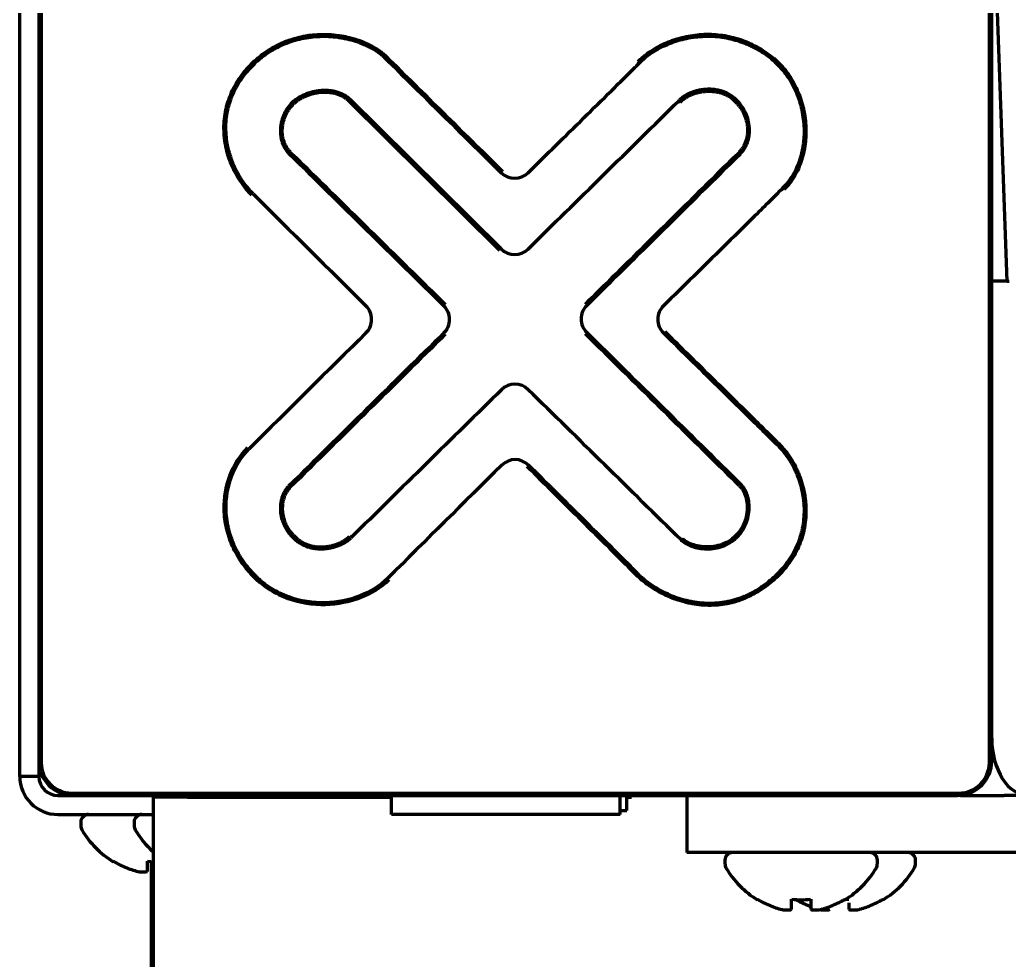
# Model space of a CAD drawing. Header units: inches. Extents: x -3077 to 7201, y 316 to 5463.
# Drawn here: x 2818.9 to 2870.8, y 2025.1 to 2074.5 of the extents above; entities that cross this region are included whole.
import ezdxf

# ---------------------------------------------------------------- set-up
doc = ezdxf.new("R2010")
doc.units = ezdxf.units.IN

msp = doc.modelspace()

# ---------------------------------------------------------------- linework, layer by layer
at = {"linetype": 'Continuous', "lineweight": 70}
for p, q in [((2818.852, 2037.052), (2818.852, 2083.41)), ((2819.852, 2081.956), (2819.852, 2035.556)), ((2819.977, 2082.031), (2819.977, 2035.481)), ((2869.727, 2035.481), (2869.727, 2082.031)), ((2869.852, 2035.556), (2869.852, 2081.956)), ((2870.655, 2060.756), (2869.918, 2081.86)), ((2858.276, 2072.441), (2858.338, 2072.519)), ((2838.096, 2072.395), (2838.167, 2072.465)), ((2851.366, 2072.218), (2851.295, 2072.288)), ((2833.144, 2070.131), (2833.215, 2070.06)), ((2836.163, 2070.316), (2836.093, 2070.243)), ((2844.045, 2062.376), (2836.093, 2070.243)), ((2844.116, 2062.447), (2836.163, 2070.316)), ((2853.437, 2070.234), (2853.509, 2070.164)), ((2856.428, 2070.303), (2856.358, 2070.231)), ((2832.991, 2067.451), (2833.061, 2067.522)), ((2856.66, 2067.451), (2856.59, 2067.522)), ((2831.092, 2065.346), (2831.022, 2065.275)), ((2858.881, 2065.634), (2858.951, 2065.564)), ((2870.655, 2060.756), (2869.852, 2060.756)), ((2870.655, 2060.756), (2870.768, 2060.756)), ((2852.628, 2058.037), (2852.698, 2058.109)), ((2858.696, 2052.062), (2858.767, 2052.133)), ((2845.548, 2051.097), (2845.478, 2051.026)), ((2832.959, 2049.988), (2833.03, 2049.917)), ((2856.69, 2050.081), (2856.619, 2050.01)), ((2833.207, 2047.278), (2833.277, 2047.349)), ((2836.224, 2047.278), (2836.153, 2047.349)), ((2853.549, 2047.171), (2853.619, 2047.242)), ((2853.643, 2047.218), (2853.575, 2047.145)), ((2838.214, 2045.072), (2838.143, 2045.142)), ((2851.265, 2045.41), (2851.193, 2045.34)), ((2818.852, 2036.325), (2818.852, 2037.052)), ((2818.852, 2035.756), (2818.852, 2036.325)), ((2818.852, 2034.756), (2818.852, 2035.756)), ((2819.852, 2035.556), (2819.852, 2034.756)), ((2819.852, 2034.756), (2818.852, 2034.756)), ((2820.852, 2033.756), (2832.852, 2033.756)), ((2821.577, 2033.881), (2868.127, 2033.881)), ((2821.652, 2033.756), (2868.052, 2033.756)), ((2824.299, 2033.756), (2824.299, 2033.756)), ((2827.652, 2033.656), (2825.852, 2033.656)), ((2825.852, 2033.656), (2825.852, 1953.206)), ((2827.099, 2033.756), (2827.099, 2033.756)), ((2827.652, 2033.656), (2838.352, 2033.656)), ((2830.606, 2033.756), (2830.606, 2033.756)), ((2834.852, 2033.756), (2832.852, 2033.756)), ((2834.852, 2033.756), (2834.852, 2033.656)), ((2838.352, 2032.756), (2838.352, 2033.756)), ((2850.352, 2032.756), (2850.352, 2033.756)), ((2850.702, 2032.956), (2850.702, 2033.756)), ((2850.702, 2033.656), (2850.952, 2033.656)), ((2850.952, 2033.656), (2850.952, 2033.756)), ((2853.852, 2033.756), (2853.852, 2030.756)), ((2868.213, 2033.756), (2870.511, 2033.756)), ((2871.781, 2033.756), (2870.511, 2033.756)), ((2820.852, 2032.756), (2825.852, 2032.756)), ((2850.352, 2032.756), (2838.352, 2032.756)), ((2850.352, 2032.956), (2850.702, 2032.956)), ((2822.052, 2032.356), (2822.052, 2032.156)), ((2824.852, 2032.356), (2824.852, 2032.156)), ((2856.852, 2030.756), (2853.852, 2030.756)), ((2868.213, 2030.756), (2856.852, 2030.756)), ((2870.511, 2030.756), (2868.213, 2030.756)), ((2887.851, 2030.756), (2870.511, 2030.756)), ((2823.752, 2030.278), (2823.752, 2030.311)), ((2825.552, 2030.311), (2825.75, 2030.29)), ((2825.752, 2030.31), (2825.752, 1953.256)), ((2855.852, 2030.356), (2855.852, 2030.156)), ((2863.852, 2030.156), (2863.852, 2030.356)), ((2865.852, 2030.156), (2865.852, 2030.356)), ((2857.552, 2028.278), (2857.552, 2028.311)), ((2862.152, 2028.311), (2862.152, 2028.278)), ((2862.154, 2028.29), (2862.352, 2028.311)), ((2864.152, 2028.311), (2864.152, 2028.278))]:
    msp.add_line(p, q, dxfattribs=at)
for centre, radius, start, end in [((4265.449, 3511.595), 2026.977, 225.23677, 225.47603), ((4265.449, 3511.595), 2026.877, 225.236811, 225.47603), ((-1460.75, 6447.435), 6145.901, 314.481055, 314.584597), ((6062.845, 5341.064), 4598.751, 225.385511, 225.52738), ((6062.845, 5341.064), 4598.651, 225.38552, 225.52738), ((-2797.813, 7778.538), 8036.665, 314.633821, 314.714601), ((-2797.813, 7778.538), 8036.765, 314.633821, 314.714601), ((2844.819, 2067.161), 1, 225.476, 314.4864), ((4839.082, 4081.026), 2845.169, 225.109511, 225.277687), ((2844.819, 2063.158), 1, 225.3071, 314.4811), ((2836.314, 2058.751), 1, 314.7305, 45.2777), ((2840.405, 2058.749), 1, 314.6169, 45.5274), ((2849.305, 2058.773), 1, 134.6338, 225.4217), ((2853.329, 2058.751), 1, 134.4807, 225.5483), ((5081.894, -208.057), 3189.776, 134.730473, 134.885454), ((9598.996, -4790.825), 9621.641, 134.61693, 134.685132), ((9598.996, -4790.825), 9621.541, 134.61693, 134.685132), ((-3764.197, -4652.809), 9421.412, 45.352632, 45.42172), ((-3764.197, -4652.809), 9421.512, 45.352629, 45.42172), ((8287.433, -3486.266), 7767.612, 134.488725, 134.570552), ((2844.832, 2054.345), 1, 45.5065, 134.4887), ((-2542.415, -3429.005), 7687.973, 45.422706, 45.506515), ((2844.844, 2050.387), 1, 45.2645, 134.7135), ((4880.807, -6.038), 2894.791, 134.713518, 134.88081), ((2821.652, 2035.556), 1.8, 180, 270), ((2821.577, 2035.481), 1.6, 180, 270), ((2868.052, 2035.556), 1.8, 270, 0), ((2868.127, 2035.481), 1.6, 270, 0), ((2820.852, 2034.756), 2, 180, 270), ((2820.852, 2034.756), 1, 180, 270), ((2822.452, 2032.356), 0.4, 90, 180), ((2825.252, 2032.356), 0.4, 90, 180), ((2822.452, 2032.156), 0.4, 180, 210.3012), ((2825.252, 2032.156), 0.4, 180, 210.3012), ((2826.251, 2034.376), 4.8, 210.3012, 238.6273), ((2829.051, 2034.376), 4.8, 210.3012, 228.2068), ((2856.252, 2030.356), 0.4, 90, 180), ((2863.452, 2030.356), 0.4, 0, 90), ((2865.452, 2030.356), 0.4, 0, 90), ((2856.252, 2030.156), 0.4, 180, 210.3012), ((2860.051, 2032.376), 4.8, 210.3012, 238.6273), ((2859.653, 2032.376), 4.8, 301.3727, 329.6988), ((2863.452, 2030.156), 0.4, 329.6988, 0), ((2861.653, 2032.376), 4.8, 301.3727, 329.6988), ((2865.452, 2030.156), 0.4, 329.6988, 0)]:
    msp.add_arc(centre, radius, start, end, dxfattribs=at)
msp.add_ellipse((2871.781, 2036.756), major_axis=(0, -3), ratio=0.642788, start_param=4.712389, end_param=6.283185, dxfattribs=at)
for points, knots in [([(2831.022, 2065.275), (2830.993, 2065.304), (2830.964, 2065.334), (2830.908, 2065.393), (2830.825, 2065.483), (2830.746, 2065.576), (2830.593, 2065.765), (2830.498, 2065.895), (2830.321, 2066.165), (2830.239, 2066.304), (2830.125, 2066.518), (2830.088, 2066.591), (2830.036, 2066.702), (2830.019, 2066.739), (2829.986, 2066.813), (2829.97, 2066.851), (2829.892, 2067.039), (2829.837, 2067.191), (2829.741, 2067.5), (2829.7, 2067.657), (2829.651, 2067.895), (2829.637, 2067.975), (2829.618, 2068.095), (2829.612, 2068.136), (2829.601, 2068.216), (2829.596, 2068.257), (2829.575, 2068.46), (2829.566, 2068.622), (2829.565, 2068.945), (2829.573, 2069.107), (2829.606, 2069.428), (2829.631, 2069.588), (2829.673, 2069.788), (2829.682, 2069.828), (2829.701, 2069.907), (2829.732, 2070.026), (2829.813, 2070.297), (2829.959, 2070.672), (2830.106, 2070.958), (2830.227, 2071.167), (2830.27, 2071.236), (2830.336, 2071.338), (2830.358, 2071.372), (2830.404, 2071.439), (2830.428, 2071.473), (2830.547, 2071.638), (2830.648, 2071.765), (2830.86, 2072.008), (2830.971, 2072.125), (2831.203, 2072.349), (2831.323, 2072.456), (2831.512, 2072.608), (2831.576, 2072.658), (2831.675, 2072.73), (2831.708, 2072.754), (2831.775, 2072.8), (2831.809, 2072.823), (2831.911, 2072.891), (2831.98, 2072.934), (2832.085, 2072.997), (2832.121, 2073.018), (2832.192, 2073.058), (2832.228, 2073.077), (2832.408, 2073.173), (2832.554, 2073.243), (2832.852, 2073.367), (2833.003, 2073.422), (2833.31, 2073.518), (2833.466, 2073.559), (2833.703, 2073.61), (2833.782, 2073.625), (2833.943, 2073.652), (2834.024, 2073.664), (2834.267, 2073.694), (2834.59, 2073.719), (2834.913, 2073.717), (2835.236, 2073.7), (2835.397, 2073.685), (2835.599, 2073.658), (2835.639, 2073.652), (2835.72, 2073.639), (2835.76, 2073.632), (2835.88, 2073.61), (2835.96, 2073.594), (2836.197, 2073.54), (2836.353, 2073.498), (2836.66, 2073.398), (2836.811, 2073.342), (2837.034, 2073.245), (2837.108, 2073.21), (2837.217, 2073.156), (2837.254, 2073.137), (2837.326, 2073.098), (2837.361, 2073.079), (2837.538, 2072.977), (2837.674, 2072.888), (2837.868, 2072.741), (2837.93, 2072.69), (2838.021, 2072.609), (2838.051, 2072.581), (2838.11, 2072.524), (2838.139, 2072.495), (2838.167, 2072.465)], [0, 0, 0, 0, 0.007813, 0.007813, 0.015625, 0.03125, 0.03125, 0.0625, 0.0625, 0.09375, 0.09375, 0.109375, 0.109375, 0.117188, 0.117188, 0.125, 0.125, 0.15625, 0.15625, 0.1875, 0.1875, 0.203125, 0.203125, 0.210938, 0.210938, 0.21875, 0.21875, 0.25, 0.25, 0.28125, 0.28125, 0.3125, 0.3125, 0.320313, 0.320313, 0.328125, 0.34375, 0.375, 0.40625, 0.40625, 0.421875, 0.421875, 0.429687, 0.429687, 0.4375, 0.4375, 0.46875, 0.46875, 0.5, 0.5, 0.53125, 0.53125, 0.546875, 0.546875, 0.554687, 0.554687, 0.5625, 0.5625, 0.578125, 0.578125, 0.585937, 0.585937, 0.59375, 0.59375, 0.625, 0.625, 0.65625, 0.65625, 0.6875, 0.6875, 0.703125, 0.703125, 0.71875, 0.71875, 0.75, 0.78125, 0.78125, 0.8125, 0.8125, 0.820312, 0.820312, 0.828125, 0.828125, 0.84375, 0.84375, 0.875, 0.875, 0.90625, 0.90625, 0.921875, 0.921875, 0.929687, 0.929687, 0.9375, 0.9375, 0.96875, 0.96875, 0.984375, 0.984375, 0.992187, 0.992187, 1, 1, 1, 1]), ([(2831.092, 2065.346), (2831.064, 2065.375), (2831.036, 2065.403), (2830.981, 2065.462), (2830.9, 2065.55), (2830.822, 2065.641), (2830.673, 2065.826), (2830.58, 2065.954), (2830.406, 2066.218), (2830.325, 2066.354), (2830.214, 2066.565), (2830.178, 2066.636), (2830.127, 2066.744), (2830.11, 2066.781), (2830.078, 2066.854), (2830.062, 2066.89), (2829.985, 2067.075), (2829.931, 2067.224), (2829.837, 2067.527), (2829.798, 2067.68), (2829.749, 2067.914), (2829.735, 2067.992), (2829.717, 2068.11), (2829.711, 2068.15), (2829.7, 2068.229), (2829.696, 2068.269), (2829.675, 2068.468), (2829.666, 2068.627), (2829.665, 2068.943), (2829.673, 2069.101), (2829.705, 2069.416), (2829.73, 2069.573), (2829.771, 2069.769), (2829.78, 2069.808), (2829.799, 2069.886), (2829.829, 2070.002), (2829.909, 2070.268), (2830.052, 2070.635), (2830.196, 2070.915), (2830.316, 2071.12), (2830.357, 2071.187), (2830.422, 2071.287), (2830.444, 2071.321), (2830.49, 2071.386), (2830.513, 2071.419), (2830.63, 2071.581), (2830.729, 2071.705), (2830.937, 2071.944), (2831.046, 2072.058), (2831.273, 2072.277), (2831.391, 2072.382), (2831.576, 2072.531), (2831.639, 2072.58), (2831.736, 2072.65), (2831.768, 2072.674), (2831.834, 2072.719), (2831.867, 2072.742), (2831.967, 2072.808), (2832.035, 2072.851), (2832.138, 2072.912), (2832.173, 2072.932), (2832.243, 2072.972), (2832.278, 2072.991), (2832.454, 2073.085), (2832.598, 2073.153), (2833.035, 2073.335), (2833.336, 2073.429), (2833.724, 2073.512), (2833.802, 2073.527), (2833.959, 2073.554), (2834.038, 2073.565), (2834.276, 2073.594), (2834.593, 2073.619), (2834.91, 2073.617), (2835.226, 2073.601), (2835.384, 2073.586), (2835.582, 2073.559), (2835.621, 2073.553), (2835.7, 2073.541), (2835.74, 2073.534), (2835.858, 2073.513), (2835.936, 2073.497), (2836.168, 2073.445), (2836.321, 2073.403), (2836.622, 2073.306), (2836.77, 2073.25), (2836.989, 2073.155), (2837.061, 2073.122), (2837.204, 2073.051), (2837.275, 2073.013), (2837.483, 2072.894), (2837.616, 2072.807), (2837.804, 2072.664), (2837.865, 2072.614), (2837.954, 2072.535), (2837.983, 2072.508), (2838.04, 2072.453), (2838.068, 2072.424), (2838.096, 2072.395)], [0, 0, 0, 0, 0.007812, 0.007812, 0.015625, 0.03125, 0.03125, 0.0625, 0.0625, 0.09375, 0.09375, 0.109375, 0.109375, 0.117187, 0.117187, 0.125, 0.125, 0.15625, 0.15625, 0.1875, 0.1875, 0.203125, 0.203125, 0.210937, 0.210937, 0.21875, 0.21875, 0.25, 0.25, 0.28125, 0.28125, 0.3125, 0.3125, 0.320312, 0.320312, 0.328125, 0.34375, 0.375, 0.40625, 0.40625, 0.421875, 0.421875, 0.429687, 0.429687, 0.4375, 0.4375, 0.46875, 0.46875, 0.5, 0.5, 0.53125, 0.53125, 0.546875, 0.546875, 0.554687, 0.554687, 0.5625, 0.5625, 0.578125, 0.578125, 0.585937, 0.585937, 0.59375, 0.59375, 0.625, 0.625, 0.6875, 0.6875, 0.703125, 0.703125, 0.71875, 0.71875, 0.75, 0.78125, 0.78125, 0.8125, 0.8125, 0.820312, 0.820312, 0.828125, 0.828125, 0.84375, 0.84375, 0.875, 0.875, 0.90625, 0.90625, 0.921875, 0.921875, 0.9375, 0.9375, 0.96875, 0.96875, 0.984375, 0.984375, 0.992187, 0.992187, 1, 1, 1, 1]), ([(2851.295, 2072.288), (2851.352, 2072.346), (2851.411, 2072.401), (2851.501, 2072.482), (2851.532, 2072.509), (2851.594, 2072.56), (2851.625, 2072.586), (2851.782, 2072.711), (2851.913, 2072.803), (2852.181, 2072.974), (2852.319, 2073.052), (2852.603, 2073.197), (2852.749, 2073.263), (2852.973, 2073.353), (2853.048, 2073.381), (2853.2, 2073.434), (2853.276, 2073.459), (2853.506, 2073.528), (2853.66, 2073.568), (2853.971, 2073.634), (2854.285, 2073.686), (2854.603, 2073.712), (2854.804, 2073.719), (2854.844, 2073.72), (2854.925, 2073.721), (2854.965, 2073.721), (2855.086, 2073.72), (2855.166, 2073.717), (2855.406, 2073.704), (2855.565, 2073.689), (2855.88, 2073.643), (2856.192, 2073.584), (2856.5, 2073.496), (2856.691, 2073.431), (2856.73, 2073.418), (2856.805, 2073.391), (2856.919, 2073.348), (2857.105, 2073.271), (2857.25, 2073.203), (2857.395, 2073.131), (2857.466, 2073.094), (2857.819, 2072.899), (2858.086, 2072.72), (2858.338, 2072.519)], [0, 0, 0, 0, 0.03125, 0.03125, 0.046875, 0.046875, 0.0625, 0.0625, 0.125, 0.125, 0.1875, 0.1875, 0.25, 0.25, 0.28125, 0.28125, 0.3125, 0.3125, 0.375, 0.375, 0.4375, 0.5, 0.5, 0.515625, 0.515625, 0.53125, 0.53125, 0.5625, 0.5625, 0.625, 0.625, 0.6875, 0.75, 0.75, 0.765625, 0.765625, 0.78125, 0.8125, 0.84375, 0.84375, 0.875, 0.875, 1, 1, 1, 1]), ([(2851.366, 2072.218), (2851.422, 2072.274), (2851.48, 2072.329), (2851.569, 2072.408), (2851.599, 2072.434), (2851.659, 2072.485), (2851.69, 2072.51), (2851.844, 2072.632), (2851.972, 2072.722), (2852.236, 2072.89), (2852.372, 2072.967), (2852.65, 2073.108), (2852.793, 2073.173), (2853.013, 2073.261), (2853.087, 2073.289), (2853.236, 2073.341), (2853.311, 2073.365), (2853.536, 2073.433), (2853.687, 2073.472), (2853.992, 2073.536), (2854.3, 2073.587), (2854.613, 2073.612), (2854.809, 2073.619), (2854.849, 2073.62), (2854.928, 2073.621), (2854.968, 2073.621), (2855.086, 2073.62), (2855.165, 2073.617), (2855.4, 2073.605), (2855.555, 2073.589), (2855.864, 2073.544), (2856.171, 2073.486), (2856.473, 2073.399), (2856.661, 2073.336), (2856.698, 2073.323), (2856.773, 2073.296), (2856.884, 2073.255), (2857.066, 2073.179), (2857.209, 2073.112), (2857.351, 2073.042), (2857.421, 2073.005), (2857.767, 2072.814), (2858.028, 2072.638), (2858.276, 2072.441)], [0, 0, 0, 0, 0.03125, 0.03125, 0.046875, 0.046875, 0.0625, 0.0625, 0.125, 0.125, 0.1875, 0.1875, 0.25, 0.25, 0.28125, 0.28125, 0.3125, 0.3125, 0.375, 0.375, 0.4375, 0.5, 0.5, 0.515625, 0.515625, 0.53125, 0.53125, 0.5625, 0.5625, 0.625, 0.625, 0.6875, 0.75, 0.75, 0.765625, 0.765625, 0.78125, 0.8125, 0.84375, 0.84375, 0.875, 0.875, 1, 1, 1, 1]), ([(2858.338, 2072.519), (2858.467, 2072.417), (2858.587, 2072.309), (2858.815, 2072.079), (2858.922, 2071.958), (2859.073, 2071.768), (2859.146, 2071.671), (2859.215, 2071.571), (2859.261, 2071.503), (2859.283, 2071.469), (2859.392, 2071.297), (2859.472, 2071.156), (2859.616, 2070.867), (2859.681, 2070.72), (2859.798, 2070.421), (2859.849, 2070.268), (2859.916, 2070.034), (2859.937, 2069.956), (2859.965, 2069.837), (2859.974, 2069.797), (2859.991, 2069.717), (2859.999, 2069.678), (2860.037, 2069.478), (2860.084, 2069.159), (2860.102, 2068.837), (2860.106, 2068.515), (2860.1, 2068.354), (2860.083, 2068.151), (2860.08, 2068.111), (2860.071, 2068.029), (2860.066, 2067.989), (2860.056, 2067.908), (2860.05, 2067.868), (2860.037, 2067.787), (2860.031, 2067.747), (2859.994, 2067.546), (2859.957, 2067.388), (2859.867, 2067.078), (2859.814, 2066.926), (2859.69, 2066.628), (2859.619, 2066.483), (2859.519, 2066.305), (2859.498, 2066.269), (2859.456, 2066.2), (2859.39, 2066.096), (2859.32, 2065.997), (2859.174, 2065.802), (2859.067, 2065.679), (2858.951, 2065.564)], [0, 0, 0, 0, 0.0625, 0.0625, 0.125, 0.125, 0.15625, 0.171875, 0.171875, 0.1875, 0.1875, 0.25, 0.25, 0.3125, 0.3125, 0.375, 0.375, 0.40625, 0.40625, 0.421875, 0.421875, 0.4375, 0.4375, 0.5, 0.5625, 0.5625, 0.625, 0.625, 0.640625, 0.640625, 0.65625, 0.65625, 0.671875, 0.671875, 0.6875, 0.6875, 0.75, 0.75, 0.8125, 0.8125, 0.875, 0.875, 0.890625, 0.890625, 0.90625, 0.9375, 0.9375, 1, 1, 1, 1]), ([(2845.52, 2066.447), (2846.008, 2066.927), (2846.496, 2067.407), (2847.473, 2068.367), (2847.961, 2068.847), (2848.936, 2069.808), (2849.423, 2070.288), (2850.154, 2071.01), (2850.397, 2071.251), (2850.761, 2071.613), (2850.883, 2071.733), (2851.064, 2071.915), (2851.125, 2071.975), (2851.246, 2072.096), (2851.306, 2072.157), (2851.366, 2072.218)], [0, 0, 0, 0, 0.25, 0.25, 0.5, 0.5, 0.75, 0.75, 0.875, 0.875, 0.9375, 0.9375, 0.96875, 0.96875, 1, 1, 1, 1]), ([(2858.276, 2072.441), (2858.402, 2072.341), (2858.52, 2072.235), (2858.742, 2072.01), (2858.847, 2071.892), (2858.995, 2071.706), (2859.066, 2071.611), (2859.134, 2071.513), (2859.178, 2071.446), (2859.2, 2071.413), (2859.307, 2071.244), (2859.384, 2071.106), (2859.526, 2070.825), (2859.589, 2070.681), (2859.703, 2070.387), (2859.754, 2070.238), (2859.819, 2070.009), (2859.839, 2069.933), (2859.867, 2069.816), (2859.876, 2069.777), (2859.893, 2069.7), (2859.901, 2069.661), (2859.938, 2069.466), (2859.984, 2069.153), (2860.002, 2068.838), (2860.006, 2068.523), (2860, 2068.365), (2859.985, 2068.167), (2859.981, 2068.128), (2859.973, 2068.048), (2859.968, 2068.009), (2859.953, 2067.89), (2859.94, 2067.811), (2859.898, 2067.575), (2859.862, 2067.421), (2859.775, 2067.117), (2859.723, 2066.968), (2859.602, 2066.677), (2859.533, 2066.534), (2859.435, 2066.36), (2859.415, 2066.325), (2859.373, 2066.257), (2859.31, 2066.156), (2859.241, 2066.058), (2859.098, 2065.868), (2858.994, 2065.748), (2858.881, 2065.634)], [0, 0, 0, 0, 0.0625, 0.0625, 0.125, 0.125, 0.15625, 0.171875, 0.171875, 0.1875, 0.1875, 0.25, 0.25, 0.3125, 0.3125, 0.375, 0.375, 0.40625, 0.40625, 0.421875, 0.421875, 0.4375, 0.4375, 0.5, 0.5625, 0.5625, 0.625, 0.625, 0.640625, 0.640625, 0.65625, 0.65625, 0.6875, 0.6875, 0.75, 0.75, 0.8125, 0.8125, 0.875, 0.875, 0.890625, 0.890625, 0.90625, 0.9375, 0.9375, 1, 1, 1, 1]), ([(2836.163, 2070.316), (2836.161, 2070.317), (2836.159, 2070.318), (2836.156, 2070.321), (2836.151, 2070.326), (2836.14, 2070.336), (2836.117, 2070.356), (2836.071, 2070.394), (2836.03, 2070.425), (2835.946, 2070.484), (2835.888, 2070.519), (2835.797, 2070.566), (2835.766, 2070.581), (2835.703, 2070.609), (2835.671, 2070.623), (2835.575, 2070.659), (2835.51, 2070.679), (2835.378, 2070.713), (2835.312, 2070.727), (2835.177, 2070.749), (2835.11, 2070.756), (2835.007, 2070.763), (2834.972, 2070.765), (2834.904, 2070.767), (2834.869, 2070.767), (2834.766, 2070.766), (2834.697, 2070.762), (2834.561, 2070.75), (2834.425, 2070.733), (2834.292, 2070.706), (2834.159, 2070.675), (2834.094, 2070.657), (2833.996, 2070.626), (2833.964, 2070.615), (2833.899, 2070.592), (2833.867, 2070.579), (2833.771, 2070.541), (2833.709, 2070.513), (2833.587, 2070.452), (2833.527, 2070.419), (2833.411, 2070.348), (2833.354, 2070.309), (2833.272, 2070.246), (2833.246, 2070.224), (2833.194, 2070.179), (2833.168, 2070.155), (2833.144, 2070.131)], [0, 0, 0, 0, 0.001953, 0.001953, 0.003906, 0.007812, 0.015625, 0.03125, 0.0625, 0.0625, 0.125, 0.125, 0.15625, 0.15625, 0.1875, 0.1875, 0.25, 0.25, 0.3125, 0.3125, 0.375, 0.375, 0.40625, 0.40625, 0.4375, 0.4375, 0.5, 0.5, 0.5625, 0.625, 0.625, 0.6875, 0.6875, 0.71875, 0.71875, 0.75, 0.75, 0.8125, 0.8125, 0.875, 0.875, 0.9375, 0.9375, 0.96875, 0.96875, 1, 1, 1, 1]), ([(2836.093, 2070.243), (2836.045, 2070.288), (2835.994, 2070.329), (2835.887, 2070.403), (2835.831, 2070.436), (2835.744, 2070.481), (2835.714, 2070.495), (2835.654, 2070.521), (2835.623, 2070.534), (2835.532, 2070.568), (2835.47, 2070.587), (2835.344, 2070.619), (2835.281, 2070.631), (2835.153, 2070.651), (2835.088, 2070.658), (2834.99, 2070.664), (2834.957, 2070.666), (2834.892, 2070.667), (2834.859, 2070.667), (2834.761, 2070.666), (2834.695, 2070.662), (2834.5, 2070.644), (2834.372, 2070.623), (2834.183, 2070.577), (2834.12, 2070.56), (2834.027, 2070.531), (2833.996, 2070.52), (2833.935, 2070.498), (2833.904, 2070.487), (2833.813, 2070.45), (2833.753, 2070.424), (2833.637, 2070.366), (2833.58, 2070.334), (2833.469, 2070.266), (2833.415, 2070.23), (2833.337, 2070.17), (2833.312, 2070.149), (2833.262, 2070.106), (2833.238, 2070.083), (2833.215, 2070.06)], [0, 0, 0, 0, 0.0625, 0.0625, 0.125, 0.125, 0.15625, 0.15625, 0.1875, 0.1875, 0.25, 0.25, 0.3125, 0.3125, 0.375, 0.375, 0.40625, 0.40625, 0.4375, 0.4375, 0.5, 0.5, 0.625, 0.625, 0.6875, 0.6875, 0.71875, 0.71875, 0.75, 0.75, 0.8125, 0.8125, 0.875, 0.875, 0.9375, 0.9375, 0.96875, 0.96875, 1, 1, 1, 1]), ([(2856.428, 2070.303), (2856.331, 2070.398), (2856.224, 2070.479), (2856.079, 2070.566), (2856.049, 2070.583), (2855.989, 2070.614), (2855.959, 2070.629), (2855.867, 2070.671), (2855.805, 2070.695), (2855.679, 2070.738), (2855.615, 2070.756), (2855.517, 2070.779), (2855.484, 2070.786), (2855.418, 2070.799), (2855.384, 2070.804), (2855.284, 2070.818), (2855.15, 2070.831), (2855.015, 2070.833), (2854.914, 2070.83), (2854.88, 2070.828), (2854.812, 2070.824), (2854.779, 2070.821), (2854.679, 2070.81), (2854.612, 2070.801), (2854.481, 2070.776), (2854.415, 2070.761), (2854.286, 2070.727), (2854.222, 2070.707), (2854.126, 2070.672), (2854.094, 2070.66), (2854.032, 2070.635), (2854.001, 2070.621), (2853.91, 2070.579), (2853.85, 2070.548), (2853.735, 2070.48), (2853.679, 2070.443), (2853.611, 2070.392), (2853.598, 2070.381), (2853.571, 2070.36), (2853.532, 2070.327), (2853.495, 2070.293), (2853.472, 2070.269)], [0, 0, 0, 0, 0.125, 0.125, 0.15625, 0.15625, 0.1875, 0.1875, 0.25, 0.25, 0.3125, 0.3125, 0.34375, 0.34375, 0.375, 0.375, 0.4375, 0.5, 0.5, 0.53125, 0.53125, 0.5625, 0.5625, 0.625, 0.625, 0.6875, 0.6875, 0.75, 0.75, 0.78125, 0.78125, 0.8125, 0.8125, 0.875, 0.875, 0.9375, 0.9375, 0.953125, 0.953125, 0.96875, 1, 1, 1, 1]), ([(2853.509, 2070.164), (2853.52, 2070.176), (2853.531, 2070.188), (2853.554, 2070.211), (2853.59, 2070.245), (2853.627, 2070.277), (2853.678, 2070.318), (2853.705, 2070.337), (2853.758, 2070.375), (2853.785, 2070.392), (2853.868, 2070.443), (2853.925, 2070.474), (2854.042, 2070.531), (2854.102, 2070.556), (2854.194, 2070.591), (2854.224, 2070.601), (2854.286, 2070.622), (2854.317, 2070.631), (2854.411, 2070.657), (2854.474, 2070.672), (2854.601, 2070.697), (2854.665, 2070.708), (2854.762, 2070.719), (2854.794, 2070.722), (2854.859, 2070.727), (2854.892, 2070.729), (2854.989, 2070.733), (2855.12, 2070.732), (2855.25, 2070.721), (2855.347, 2070.709), (2855.379, 2070.704), (2855.443, 2070.692), (2855.475, 2070.686), (2855.57, 2070.665), (2855.632, 2070.648), (2855.755, 2070.607), (2855.815, 2070.584), (2855.904, 2070.545), (2855.933, 2070.53), (2855.991, 2070.501), (2856.02, 2070.485), (2856.161, 2070.402), (2856.264, 2070.323), (2856.358, 2070.231)], [0, 0, 0, 0, 0.015625, 0.015625, 0.03125, 0.0625, 0.0625, 0.09375, 0.09375, 0.125, 0.125, 0.1875, 0.1875, 0.25, 0.25, 0.28125, 0.28125, 0.3125, 0.3125, 0.375, 0.375, 0.4375, 0.4375, 0.46875, 0.46875, 0.5, 0.5, 0.5625, 0.625, 0.625, 0.65625, 0.65625, 0.6875, 0.6875, 0.75, 0.75, 0.8125, 0.8125, 0.84375, 0.84375, 0.875, 0.875, 1, 1, 1, 1]), ([(2833.144, 2070.131), (2833.056, 2070.043), (2832.977, 2069.948), (2832.888, 2069.821), (2832.871, 2069.795), (2832.837, 2069.743), (2832.821, 2069.716), (2832.775, 2069.636), (2832.747, 2069.581), (2832.669, 2069.414), (2832.627, 2069.299), (2832.587, 2069.149), (2832.58, 2069.119), (2832.566, 2069.058), (2832.56, 2069.028), (2832.545, 2068.937), (2832.529, 2068.815), (2832.525, 2068.692), (2832.526, 2068.569), (2832.529, 2068.507), (2832.539, 2068.415), (2832.543, 2068.384), (2832.553, 2068.322), (2832.558, 2068.292), (2832.571, 2068.231), (2832.578, 2068.201), (2832.594, 2068.141), (2832.603, 2068.111), (2832.631, 2068.023), (2832.653, 2067.965), (2832.703, 2067.853), (2832.731, 2067.798), (2832.779, 2067.719), (2832.795, 2067.693), (2832.83, 2067.641), (2832.849, 2067.616), (2832.906, 2067.542), (2832.947, 2067.495), (2832.991, 2067.451)], [0, 0, 0, 0, 0.125, 0.125, 0.15625, 0.15625, 0.1875, 0.1875, 0.25, 0.25, 0.375, 0.375, 0.40625, 0.40625, 0.4375, 0.4375, 0.5, 0.5625, 0.5625, 0.625, 0.625, 0.65625, 0.65625, 0.6875, 0.6875, 0.71875, 0.71875, 0.75, 0.75, 0.8125, 0.8125, 0.875, 0.875, 0.90625, 0.90625, 0.9375, 0.9375, 1, 1, 1, 1]), ([(2833.061, 2067.522), (2833.02, 2067.564), (2832.981, 2067.608), (2832.927, 2067.678), (2832.91, 2067.702), (2832.877, 2067.751), (2832.861, 2067.776), (2832.816, 2067.851), (2832.79, 2067.903), (2832.743, 2068.009), (2832.722, 2068.064), (2832.696, 2068.148), (2832.688, 2068.176), (2832.673, 2068.233), (2832.667, 2068.262), (2832.655, 2068.319), (2832.65, 2068.348), (2832.641, 2068.407), (2832.637, 2068.436), (2832.628, 2068.524), (2832.625, 2068.582), (2832.625, 2068.698), (2832.63, 2068.815), (2832.645, 2068.93), (2832.66, 2069.016), (2832.666, 2069.045), (2832.679, 2069.102), (2832.686, 2069.131), (2832.724, 2069.273), (2832.764, 2069.382), (2832.838, 2069.54), (2832.865, 2069.592), (2832.909, 2069.668), (2832.924, 2069.693), (2832.956, 2069.743), (2832.972, 2069.767), (2833.056, 2069.887), (2833.131, 2069.977), (2833.215, 2070.06)], [0, 0, 0, 0, 0.0625, 0.0625, 0.09375, 0.09375, 0.125, 0.125, 0.1875, 0.1875, 0.25, 0.25, 0.28125, 0.28125, 0.3125, 0.3125, 0.34375, 0.34375, 0.375, 0.375, 0.4375, 0.4375, 0.5, 0.5625, 0.5625, 0.59375, 0.59375, 0.625, 0.625, 0.75, 0.75, 0.8125, 0.8125, 0.84375, 0.84375, 0.875, 0.875, 1, 1, 1, 1]), ([(2856.358, 2070.231), (2856.404, 2070.187), (2856.447, 2070.141), (2856.53, 2070.047), (2856.57, 2069.998), (2856.682, 2069.848), (2856.748, 2069.742), (2856.82, 2069.602), (2856.834, 2069.573), (2856.86, 2069.516), (2856.873, 2069.487), (2856.908, 2069.4), (2856.929, 2069.341), (2856.985, 2069.162), (2857.011, 2069.04), (2857.03, 2068.883), (2857.033, 2068.852), (2857.037, 2068.789), (2857.039, 2068.757), (2857.041, 2068.663), (2857.039, 2068.6), (2857.032, 2068.506), (2857.029, 2068.475), (2857.021, 2068.412), (2857.016, 2068.381), (2856.999, 2068.288), (2856.984, 2068.227), (2856.949, 2068.107), (2856.928, 2068.048), (2856.891, 2067.962), (2856.871, 2067.92), (2856.849, 2067.878), (2856.834, 2067.85), (2856.826, 2067.836), (2856.787, 2067.767), (2856.717, 2067.662), (2856.634, 2067.567), (2856.589, 2067.522)], [0, 0, 0, 0, 0.0625, 0.0625, 0.125, 0.125, 0.25, 0.25, 0.28125, 0.28125, 0.3125, 0.3125, 0.375, 0.375, 0.5, 0.5, 0.53125, 0.53125, 0.5625, 0.5625, 0.625, 0.625, 0.65625, 0.65625, 0.6875, 0.6875, 0.75, 0.75, 0.8125, 0.8125, 0.84375, 0.859375, 0.859375, 0.875, 0.875, 0.9375, 1, 1, 1, 1]), ([(2856.659, 2067.451), (2856.707, 2067.499), (2856.794, 2067.598), (2856.868, 2067.709), (2856.91, 2067.781), (2856.918, 2067.795), (2856.934, 2067.824), (2856.957, 2067.869), (2856.978, 2067.913), (2857.018, 2068.004), (2857.04, 2068.066), (2857.078, 2068.191), (2857.094, 2068.255), (2857.112, 2068.353), (2857.118, 2068.386), (2857.127, 2068.452), (2857.13, 2068.485), (2857.138, 2068.584), (2857.141, 2068.65), (2857.139, 2068.749), (2857.138, 2068.783), (2857.133, 2068.849), (2857.13, 2068.882), (2857.112, 2069.047), (2857.084, 2069.176), (2857.027, 2069.365), (2857.005, 2069.427), (2856.968, 2069.518), (2856.955, 2069.549), (2856.927, 2069.609), (2856.913, 2069.639), (2856.838, 2069.787), (2856.768, 2069.899), (2856.65, 2070.057), (2856.609, 2070.109), (2856.522, 2070.208), (2856.476, 2070.257), (2856.428, 2070.303)], [0, 0, 0, 0, 0.0625, 0.125, 0.125, 0.140625, 0.140625, 0.15625, 0.1875, 0.1875, 0.25, 0.25, 0.3125, 0.3125, 0.34375, 0.34375, 0.375, 0.375, 0.4375, 0.4375, 0.46875, 0.46875, 0.5, 0.5, 0.625, 0.625, 0.6875, 0.6875, 0.71875, 0.71875, 0.75, 0.75, 0.875, 0.875, 0.9375, 0.9375, 1, 1, 1, 1]), ([(2858.881, 2065.634), (2858.751, 2065.505), (2858.622, 2065.376), (2858.362, 2065.117), (2858.233, 2064.988), (2857.843, 2064.602), (2857.063, 2063.829), (2856.281, 2063.058), (2855.238, 2062.031), (2854.716, 2061.517), (2853.672, 2060.49), (2853.15, 2059.977), (2852.628, 2059.464)], [0, 0, 0, 0, 0.0625, 0.0625, 0.125, 0.125, 0.25, 0.5, 0.5, 0.75, 0.75, 1, 1, 1, 1]), ([(2852.628, 2058.037), (2853.642, 2057.043), (2854.654, 2056.049), (2856.172, 2054.556), (2856.678, 2054.058), (2857.436, 2053.311), (2857.815, 2052.937), (2858.193, 2052.563), (2858.445, 2052.313), (2858.571, 2052.188), (2858.696, 2052.062)], [0, 0, 0, 0, 0.5, 0.5, 0.75, 0.75, 0.875, 0.9375, 0.9375, 1, 1, 1, 1]), ([(2852.698, 2058.109), (2853.712, 2057.114), (2854.725, 2056.12), (2856.243, 2054.627), (2856.749, 2054.129), (2857.507, 2053.382), (2857.885, 2053.008), (2858.264, 2052.634), (2858.516, 2052.384), (2858.641, 2052.259), (2858.767, 2052.133)], [0, 0, 0, 0, 0.5, 0.5, 0.75, 0.75, 0.875, 0.9375, 0.9375, 1, 1, 1, 1]), ([(2838.214, 2045.072), (2837.801, 2044.66), (2836.739, 2044.025), (2834.867, 2043.659), (2833.201, 2043.908), (2832.118, 2044.439), (2831.614, 2044.799), (2831.343, 2045.027), (2831.155, 2045.207), (2830.978, 2045.391), (2830.758, 2045.641), (2830.402, 2046.105), (2829.988, 2046.833), (2829.668, 2047.786), (2829.432, 2049.637), (2829.973, 2051.184), (2830.825, 2052.03)], [0, 0, 0, 0, 0.113505, 0.237483, 0.367791, 0.436884, 0.471431, 0.488704, 0.505977, 0.522291, 0.538605, 0.571232, 0.636486, 0.701741, 0.766995, 1, 1, 1, 1]), ([(2831.224, 2045.283), (2831.166, 2045.34), (2831.052, 2045.458), (2830.835, 2045.705), (2830.486, 2046.16), (2830.08, 2046.874), (2829.766, 2047.809), (2829.535, 2049.622), (2830.065, 2051.135), (2830.896, 2051.96)], [0, 0, 0, 0, 0.033022, 0.066044, 0.132088, 0.264176, 0.396264, 0.528352, 1, 1, 1, 1]), ([(2858.767, 2052.133), (2858.826, 2052.074), (2858.883, 2052.012), (2858.965, 2051.917), (2858.992, 2051.885), (2859.045, 2051.82), (2859.07, 2051.788), (2859.196, 2051.622), (2859.288, 2051.484), (2859.458, 2051.201), (2859.535, 2051.054), (2859.641, 2050.829), (2859.674, 2050.752), (2859.722, 2050.637), (2859.737, 2050.598), (2859.767, 2050.52), (2859.782, 2050.481), (2859.852, 2050.285), (2859.9, 2050.127), (2859.982, 2049.807), (2860.016, 2049.645), (2860.054, 2049.399), (2860.065, 2049.317), (2860.079, 2049.193), (2860.083, 2049.151), (2860.09, 2049.068), (2860.093, 2049.026), (2860.105, 2048.818), (2860.106, 2048.653), (2860.092, 2048.322), (2860.077, 2048.158), (2860.041, 2047.912), (2860.019, 2047.79), (2859.993, 2047.668), (2859.974, 2047.586), (2859.964, 2047.546), (2859.869, 2047.182), (2859.751, 2046.873), (2859.526, 2046.432), (2859.443, 2046.288), (2859.329, 2046.113), (2859.305, 2046.078), (2859.258, 2046.01), (2859.186, 2045.908), (2859.111, 2045.81), (2858.956, 2045.617), (2858.847, 2045.495), (2858.619, 2045.26), (2858.5, 2045.147), (2858.252, 2044.932), (2858.124, 2044.828), (2857.924, 2044.681), (2857.857, 2044.633), (2857.718, 2044.54), (2857.648, 2044.495), (2857.541, 2044.43), (2857.505, 2044.409), (2857.433, 2044.368), (2857.397, 2044.347), (2857.287, 2044.288), (2857.213, 2044.25), (2856.99, 2044.142), (2856.838, 2044.078), (2856.529, 2043.965), (2856.372, 2043.917), (2856.132, 2043.857), (2856.011, 2043.83), (2855.888, 2043.807), (2855.806, 2043.793), (2855.765, 2043.787), (2855.559, 2043.758), (2855.394, 2043.744), (2855.066, 2043.731), (2854.738, 2043.736), (2854.41, 2043.772), (2854.206, 2043.805), (2854.165, 2043.812), (2854.083, 2043.827), (2854.042, 2043.835), (2853.92, 2043.861), (2853.839, 2043.879), (2853.599, 2043.941), (2853.441, 2043.989), (2853.13, 2044.098), (2852.978, 2044.16), (2852.677, 2044.295), (2852.529, 2044.369), (2852.347, 2044.47), (2852.311, 2044.491), (2852.239, 2044.533), (2852.132, 2044.597), (2852.028, 2044.664), (2851.822, 2044.802), (2851.689, 2044.901), (2851.497, 2045.057), (2851.435, 2045.111), (2851.312, 2045.223), (2851.252, 2045.28), (2851.193, 2045.34)], [0, 0, 0, 0, 0.015625, 0.015625, 0.023437, 0.023437, 0.03125, 0.03125, 0.0625, 0.0625, 0.09375, 0.09375, 0.109375, 0.109375, 0.117187, 0.117187, 0.125, 0.125, 0.15625, 0.15625, 0.1875, 0.1875, 0.203125, 0.203125, 0.210937, 0.210937, 0.21875, 0.21875, 0.25, 0.25, 0.28125, 0.28125, 0.296875, 0.304687, 0.304687, 0.3125, 0.3125, 0.375, 0.375, 0.40625, 0.40625, 0.414062, 0.414062, 0.421875, 0.4375, 0.4375, 0.46875, 0.46875, 0.5, 0.5, 0.53125, 0.53125, 0.546875, 0.546875, 0.5625, 0.5625, 0.570312, 0.570312, 0.578125, 0.578125, 0.59375, 0.59375, 0.625, 0.625, 0.65625, 0.65625, 0.671875, 0.679687, 0.679687, 0.6875, 0.6875, 0.71875, 0.71875, 0.75, 0.78125, 0.78125, 0.789062, 0.789062, 0.796875, 0.796875, 0.8125, 0.8125, 0.84375, 0.84375, 0.875, 0.875, 0.90625, 0.90625, 0.914062, 0.914062, 0.921875, 0.9375, 0.9375, 0.96875, 0.96875, 0.984375, 0.984375, 1, 1, 1, 1]), ([(2858.696, 2052.062), (2858.754, 2052.004), (2858.81, 2051.944), (2858.891, 2051.851), (2858.917, 2051.819), (2858.968, 2051.756), (2858.994, 2051.724), (2859.117, 2051.561), (2859.207, 2051.426), (2859.372, 2051.148), (2859.448, 2051.004), (2859.552, 2050.783), (2859.584, 2050.708), (2859.647, 2050.557), (2859.676, 2050.48), (2859.758, 2050.25), (2859.805, 2050.095), (2859.885, 2049.781), (2859.918, 2049.622), (2859.956, 2049.382), (2859.967, 2049.301), (2859.984, 2049.138), (2859.991, 2049.057), (2860.005, 2048.812), (2860.006, 2048.65), (2859.992, 2048.326), (2859.977, 2048.165), (2859.941, 2047.924), (2859.92, 2047.804), (2859.894, 2047.684), (2859.876, 2047.605), (2859.866, 2047.565), (2859.772, 2047.208), (2859.656, 2046.906), (2859.435, 2046.474), (2859.353, 2046.333), (2859.241, 2046.162), (2859.218, 2046.128), (2859.171, 2046.06), (2859.101, 2045.961), (2859.027, 2045.864), (2858.875, 2045.676), (2858.768, 2045.556), (2858.544, 2045.326), (2858.427, 2045.216), (2858.184, 2045.005), (2858.058, 2044.904), (2857.862, 2044.76), (2857.796, 2044.713), (2857.66, 2044.622), (2857.591, 2044.578), (2857.487, 2044.514), (2857.451, 2044.494), (2857.381, 2044.453), (2857.345, 2044.433), (2857.237, 2044.375), (2857.165, 2044.338), (2856.946, 2044.232), (2856.797, 2044.169), (2856.494, 2044.059), (2856.34, 2044.012), (2856.105, 2043.953), (2855.986, 2043.927), (2855.866, 2043.905), (2855.785, 2043.891), (2855.745, 2043.885), (2855.543, 2043.857), (2855.382, 2043.843), (2855.06, 2043.831), (2854.738, 2043.836), (2854.417, 2043.872), (2854.217, 2043.905), (2854.177, 2043.912), (2854.097, 2043.926), (2854.057, 2043.934), (2853.937, 2043.959), (2853.858, 2043.978), (2853.622, 2044.038), (2853.467, 2044.086), (2853.163, 2044.193), (2853.013, 2044.253), (2852.719, 2044.386), (2852.574, 2044.459), (2852.395, 2044.558), (2852.36, 2044.578), (2852.29, 2044.619), (2852.185, 2044.682), (2852.083, 2044.748), (2851.881, 2044.883), (2851.751, 2044.98), (2851.563, 2045.133), (2851.501, 2045.186), (2851.381, 2045.295), (2851.322, 2045.351), (2851.265, 2045.41)], [0, 0, 0, 0, 0.015625, 0.015625, 0.023438, 0.023438, 0.03125, 0.03125, 0.0625, 0.0625, 0.09375, 0.09375, 0.109375, 0.109375, 0.125, 0.125, 0.15625, 0.15625, 0.1875, 0.1875, 0.203125, 0.203125, 0.21875, 0.21875, 0.25, 0.25, 0.28125, 0.28125, 0.296875, 0.304688, 0.304688, 0.3125, 0.3125, 0.375, 0.375, 0.40625, 0.40625, 0.414063, 0.414063, 0.421875, 0.4375, 0.4375, 0.46875, 0.46875, 0.5, 0.5, 0.53125, 0.53125, 0.546875, 0.546875, 0.5625, 0.5625, 0.570313, 0.570313, 0.578125, 0.578125, 0.59375, 0.59375, 0.625, 0.625, 0.65625, 0.65625, 0.671875, 0.679687, 0.679687, 0.6875, 0.6875, 0.71875, 0.71875, 0.75, 0.78125, 0.78125, 0.789062, 0.789062, 0.796875, 0.796875, 0.8125, 0.8125, 0.84375, 0.84375, 0.875, 0.875, 0.90625, 0.90625, 0.914062, 0.914062, 0.921875, 0.9375, 0.9375, 0.96875, 0.96875, 0.984375, 0.984375, 1, 1, 1, 1]), ([(2851.193, 2045.34), (2851.075, 2045.459), (2850.957, 2045.578), (2850.72, 2045.816), (2850.364, 2046.173), (2850.007, 2046.529), (2849.293, 2047.24), (2848.817, 2047.714), (2847.387, 2049.134), (2846.432, 2050.081), (2845.478, 2051.026)], [0, 0, 0, 0, 0.0625, 0.0625, 0.125, 0.25, 0.25, 0.5, 0.5, 1, 1, 1, 1]), ([(2851.265, 2045.41), (2851.147, 2045.529), (2851.028, 2045.649), (2850.791, 2045.887), (2850.435, 2046.243), (2850.078, 2046.599), (2849.364, 2047.311), (2848.887, 2047.784), (2847.457, 2049.205), (2846.503, 2050.152), (2845.548, 2051.097)], [0, 0, 0, 0, 0.0625, 0.0625, 0.125, 0.25, 0.25, 0.5, 0.5, 1, 1, 1, 1]), ([(2832.959, 2049.988), (2832.915, 2049.943), (2832.874, 2049.895), (2832.827, 2049.831), (2832.818, 2049.818), (2832.8, 2049.792), (2832.774, 2049.752), (2832.751, 2049.712), (2832.706, 2049.63), (2832.679, 2049.573), (2832.633, 2049.458), (2832.613, 2049.398), (2832.587, 2049.307), (2832.579, 2049.277), (2832.565, 2049.215), (2832.559, 2049.185), (2832.543, 2049.092), (2832.535, 2049.03), (2832.526, 2048.906), (2832.525, 2048.843), (2832.527, 2048.749), (2832.528, 2048.717), (2832.533, 2048.655), (2832.536, 2048.623), (2832.554, 2048.468), (2832.58, 2048.346), (2832.636, 2048.168), (2832.657, 2048.109), (2832.693, 2048.021), (2832.706, 2047.993), (2832.732, 2047.936), (2832.746, 2047.907), (2832.818, 2047.768), (2832.885, 2047.663), (2832.997, 2047.513), (2833.036, 2047.464), (2833.119, 2047.369), (2833.162, 2047.323), (2833.207, 2047.278)], [0, 0, 0, 0, 0.0625, 0.0625, 0.078125, 0.078125, 0.09375, 0.125, 0.125, 0.1875, 0.1875, 0.25, 0.25, 0.28125, 0.28125, 0.3125, 0.3125, 0.375, 0.375, 0.4375, 0.4375, 0.46875, 0.46875, 0.5, 0.5, 0.625, 0.625, 0.6875, 0.6875, 0.71875, 0.71875, 0.75, 0.75, 0.875, 0.875, 0.9375, 0.9375, 1, 1, 1, 1]), ([(2833.03, 2049.917), (2832.987, 2049.875), (2832.949, 2049.829), (2832.905, 2049.768), (2832.896, 2049.756), (2832.88, 2049.731), (2832.855, 2049.693), (2832.833, 2049.655), (2832.791, 2049.576), (2832.766, 2049.523), (2832.723, 2049.413), (2832.704, 2049.356), (2832.68, 2049.27), (2832.673, 2049.241), (2832.661, 2049.183), (2832.655, 2049.153), (2832.64, 2049.066), (2832.634, 2049.007), (2832.626, 2048.889), (2832.624, 2048.83), (2832.627, 2048.74), (2832.629, 2048.711), (2832.633, 2048.651), (2832.636, 2048.621), (2832.655, 2048.474), (2832.68, 2048.359), (2832.734, 2048.19), (2832.754, 2048.135), (2832.789, 2048.052), (2832.801, 2048.025), (2832.826, 2047.971), (2832.84, 2047.944), (2832.908, 2047.813), (2832.972, 2047.713), (2833.078, 2047.571), (2833.116, 2047.525), (2833.194, 2047.435), (2833.235, 2047.391), (2833.277, 2047.349)], [0, 0, 0, 0, 0.0625, 0.0625, 0.078125, 0.078125, 0.09375, 0.125, 0.125, 0.1875, 0.1875, 0.25, 0.25, 0.28125, 0.28125, 0.3125, 0.3125, 0.375, 0.375, 0.4375, 0.4375, 0.46875, 0.46875, 0.5, 0.5, 0.625, 0.625, 0.6875, 0.6875, 0.71875, 0.71875, 0.75, 0.75, 0.875, 0.875, 0.9375, 0.9375, 1, 1, 1, 1]), ([(2856.619, 2050.01), (2856.689, 2049.942), (2856.812, 2049.779), (2856.956, 2049.448), (2857.034, 2049.053), (2857.027, 2048.604), (2856.91, 2048.128), (2856.678, 2047.679), (2856.343, 2047.293), (2855.933, 2047.015), (2855.483, 2046.856), (2855.027, 2046.794), (2854.596, 2046.814), (2854.207, 2046.901), (2853.872, 2047.04), (2853.711, 2047.155), (2853.643, 2047.218)], [0, 0, 0, 0, 0.071372, 0.142805, 0.214238, 0.285671, 0.357103, 0.428536, 0.499969, 0.571402, 0.642835, 0.714268, 0.785701, 0.857134, 0.928567, 1, 1, 1, 1]), ([(2856.474, 2047.309), (2856.499, 2047.334), (2856.549, 2047.385), (2856.642, 2047.492), (2856.791, 2047.69), (2857.028, 2048.128), (2857.175, 2048.798), (2857.063, 2049.532), (2856.836, 2049.934), (2856.69, 2050.081)], [0, 0, 0, 0, 0.035013, 0.070026, 0.140051, 0.280103, 0.560205, 0.806404, 1, 1, 1, 1]), ([(2833.207, 2047.278), (2833.231, 2047.253), (2833.256, 2047.229), (2833.308, 2047.183), (2833.335, 2047.16), (2833.415, 2047.095), (2833.471, 2047.055), (2833.644, 2046.943), (2833.767, 2046.882), (2833.929, 2046.822), (2833.962, 2046.81), (2834.028, 2046.79), (2834.062, 2046.78), (2834.162, 2046.755), (2834.296, 2046.727), (2834.433, 2046.713), (2834.571, 2046.704), (2834.641, 2046.703), (2834.745, 2046.706), (2834.779, 2046.708), (2834.849, 2046.712), (2834.883, 2046.716), (2834.986, 2046.727), (2835.122, 2046.748), (2835.255, 2046.779), (2835.388, 2046.815), (2835.453, 2046.836), (2835.551, 2046.871), (2835.583, 2046.883), (2835.647, 2046.909), (2835.679, 2046.923), (2835.773, 2046.966), (2835.834, 2046.998), (2835.953, 2047.066), (2836.011, 2047.103), (2836.094, 2047.164), (2836.121, 2047.185), (2836.174, 2047.23), (2836.199, 2047.253), (2836.224, 2047.278)], [0, 0, 0, 0, 0.03125, 0.03125, 0.0625, 0.0625, 0.125, 0.125, 0.25, 0.25, 0.28125, 0.28125, 0.3125, 0.3125, 0.375, 0.4375, 0.4375, 0.5, 0.5, 0.53125, 0.53125, 0.5625, 0.5625, 0.625, 0.6875, 0.6875, 0.75, 0.75, 0.78125, 0.78125, 0.8125, 0.8125, 0.875, 0.875, 0.9375, 0.9375, 0.96875, 0.96875, 1, 1, 1, 1]), ([(2833.277, 2047.349), (2833.301, 2047.325), (2833.325, 2047.303), (2833.374, 2047.258), (2833.399, 2047.237), (2833.476, 2047.174), (2833.529, 2047.136), (2833.694, 2047.03), (2833.811, 2046.972), (2833.951, 2046.92), (2833.966, 2046.915), (2833.998, 2046.904), (2834.045, 2046.889), (2834.092, 2046.876), (2834.188, 2046.851), (2834.316, 2046.825), (2834.446, 2046.812), (2834.578, 2046.804), (2834.644, 2046.803), (2834.743, 2046.806), (2834.776, 2046.808), (2834.842, 2046.812), (2834.875, 2046.815), (2834.973, 2046.826), (2835.102, 2046.846), (2835.229, 2046.875), (2835.355, 2046.91), (2835.418, 2046.929), (2835.511, 2046.962), (2835.541, 2046.974), (2835.603, 2046.999), (2835.633, 2047.012), (2835.723, 2047.053), (2835.781, 2047.083), (2835.895, 2047.147), (2835.95, 2047.183), (2836.029, 2047.24), (2836.055, 2047.26), (2836.105, 2047.303), (2836.13, 2047.325), (2836.153, 2047.349)], [0, 0, 0, 0, 0.03125, 0.03125, 0.0625, 0.0625, 0.125, 0.125, 0.25, 0.25, 0.265625, 0.265625, 0.28125, 0.3125, 0.3125, 0.375, 0.4375, 0.4375, 0.5, 0.5, 0.53125, 0.53125, 0.5625, 0.5625, 0.625, 0.6875, 0.6875, 0.75, 0.75, 0.78125, 0.78125, 0.8125, 0.8125, 0.875, 0.875, 0.9375, 0.9375, 0.96875, 0.96875, 1, 1, 1, 1]), ([(2853.575, 2047.145), (2853.733, 2046.999), (2854.164, 2046.785), (2854.91, 2046.66), (2855.614, 2046.77), (2856.073, 2046.99), (2856.282, 2047.137), (2856.394, 2047.231), (2856.448, 2047.283), (2856.474, 2047.309)], [0, 0, 0, 0, 0.194116, 0.446028, 0.723014, 0.861507, 0.930753, 0.965377, 1, 1, 1, 1]), ([(2838.143, 2045.142), (2837.743, 2044.743), (2836.704, 2044.121), (2834.864, 2043.761), (2833.229, 2044.006), (2832.169, 2044.526), (2831.675, 2044.878), (2831.41, 2045.102), (2831.285, 2045.221), (2831.224, 2045.283)], [0, 0, 0, 0, 0.224328, 0.469355, 0.726893, 0.863446, 0.931723, 0.965862, 1, 1, 1, 1]), ([(2823.752, 2030.311), (2823.955, 2030.186), (2824.165, 2030.078), (2824.49, 2029.941), (2824.6, 2029.899), (2824.823, 2029.823), (2824.937, 2029.789), (2825.052, 2029.76)], [0, 0, 0, 0, 0.5, 0.5, 0.75, 0.75, 1, 1, 1, 1]), ([(2857.552, 2028.311), (2857.755, 2028.186), (2857.965, 2028.078), (2858.29, 2027.941), (2858.4, 2027.899), (2858.623, 2027.823), (2858.737, 2027.789), (2858.852, 2027.76)], [0, 0, 0, 0, 0.5, 0.5, 0.75, 0.75, 1, 1, 1, 1]), ([(2859.552, 2028.311), (2859.755, 2028.186), (2859.965, 2028.078), (2860.232, 2027.965), (2860.283, 2027.945), (2860.334, 2027.925)], [0, 0, 0, 0, 0.810886, 0.810886, 1, 1, 1, 1]), ([(2860.352, 2028.311), (2860.352, 2028.186), (2860.352, 2028.078), (2860.352, 2027.941), (2860.352, 2027.899), (2860.352, 2027.823), (2860.352, 2027.789), (2860.352, 2027.76)], [0, 0, 0, 0, 0.5, 0.5, 0.75, 0.75, 1, 1, 1, 1]), ([(2862.352, 2028.109), (2862.352, 2028.066), (2862.352, 2028.025), (2862.352, 2027.941), (2862.352, 2027.899), (2862.352, 2027.823), (2862.352, 2027.789), (2862.352, 2027.76)], [0, 0, 0, 0, 0.293661, 0.293661, 0.64683, 0.64683, 1, 1, 1, 1])]:
    msp.add_open_spline(points, degree=3, knots=knots, dxfattribs=at)
for points in [[(2853.437, 2070.234), (2853.449, 2070.245), (2853.461, 2070.257), (2853.472, 2070.269)], [(2853.549, 2047.17), (2853.557, 2047.162), (2853.566, 2047.153), (2853.575, 2047.145)], [(2853.619, 2047.242), (2853.627, 2047.234), (2853.635, 2047.226), (2853.643, 2047.218)], [(2825.552, 2029.76), (2825.552, 2029.774), (2825.552, 2029.804), (2825.552, 2029.854), (2825.552, 2029.911), (2825.552, 2029.972), (2825.552, 2030.038), (2825.552, 2030.113), (2825.552, 2030.2), (2825.552, 2030.272), (2825.552, 2030.311)], [(2825.052, 2029.76), (2825.076, 2029.757), (2825.123, 2029.752), (2825.195, 2029.747), (2825.266, 2029.744), (2825.338, 2029.744), (2825.409, 2029.747), (2825.481, 2029.752), (2825.528, 2029.757), (2825.552, 2029.76)], [(2859.352, 2027.76), (2859.352, 2027.774), (2859.352, 2027.804), (2859.352, 2027.854), (2859.352, 2027.911), (2859.352, 2027.972), (2859.352, 2028.038), (2859.352, 2028.113), (2859.352, 2028.2), (2859.352, 2028.272), (2859.352, 2028.311)], [(2859.352, 2028.311), (2859.519, 2028.289), (2859.852, 2028.267), (2860.186, 2028.289), (2860.352, 2028.311)], [(2860.852, 2027.76), (2860.906, 2027.774), (2861.015, 2027.804), (2861.176, 2027.854), (2861.335, 2027.911), (2861.49, 2027.972), (2861.642, 2028.038), (2861.799, 2028.113), (2861.965, 2028.2), (2862.088, 2028.272), (2862.152, 2028.311)], [(2862.852, 2027.76), (2862.906, 2027.774), (2863.015, 2027.804), (2863.176, 2027.854), (2863.335, 2027.911), (2863.49, 2027.972), (2863.642, 2028.038), (2863.799, 2028.113), (2863.965, 2028.2), (2864.088, 2028.272), (2864.152, 2028.311)], [(2858.852, 2027.76), (2858.876, 2027.757), (2858.923, 2027.752), (2858.995, 2027.747), (2859.066, 2027.744), (2859.138, 2027.744), (2859.209, 2027.747), (2859.281, 2027.752), (2859.328, 2027.757), (2859.352, 2027.76)], [(2860.352, 2027.76), (2860.378, 2027.757), (2860.429, 2027.751), (2860.503, 2027.746), (2860.575, 2027.744), (2860.645, 2027.744), (2860.714, 2027.747), (2860.783, 2027.752), (2860.829, 2027.757), (2860.852, 2027.76)], [(2860.852, 2027.76), (2860.876, 2027.757), (2860.923, 2027.752), (2860.995, 2027.747), (2861.066, 2027.744), (2861.138, 2027.744), (2861.209, 2027.747), (2861.281, 2027.752), (2861.328, 2027.757), (2861.352, 2027.76)], [(2862.352, 2027.76), (2862.378, 2027.757), (2862.429, 2027.751), (2862.503, 2027.746), (2862.575, 2027.744), (2862.645, 2027.744), (2862.714, 2027.747), (2862.783, 2027.752), (2862.829, 2027.757), (2862.852, 2027.76)]]:
    msp.add_open_spline(points, degree=3, dxfattribs=at)

doc.saveas('drawing.dxf')
